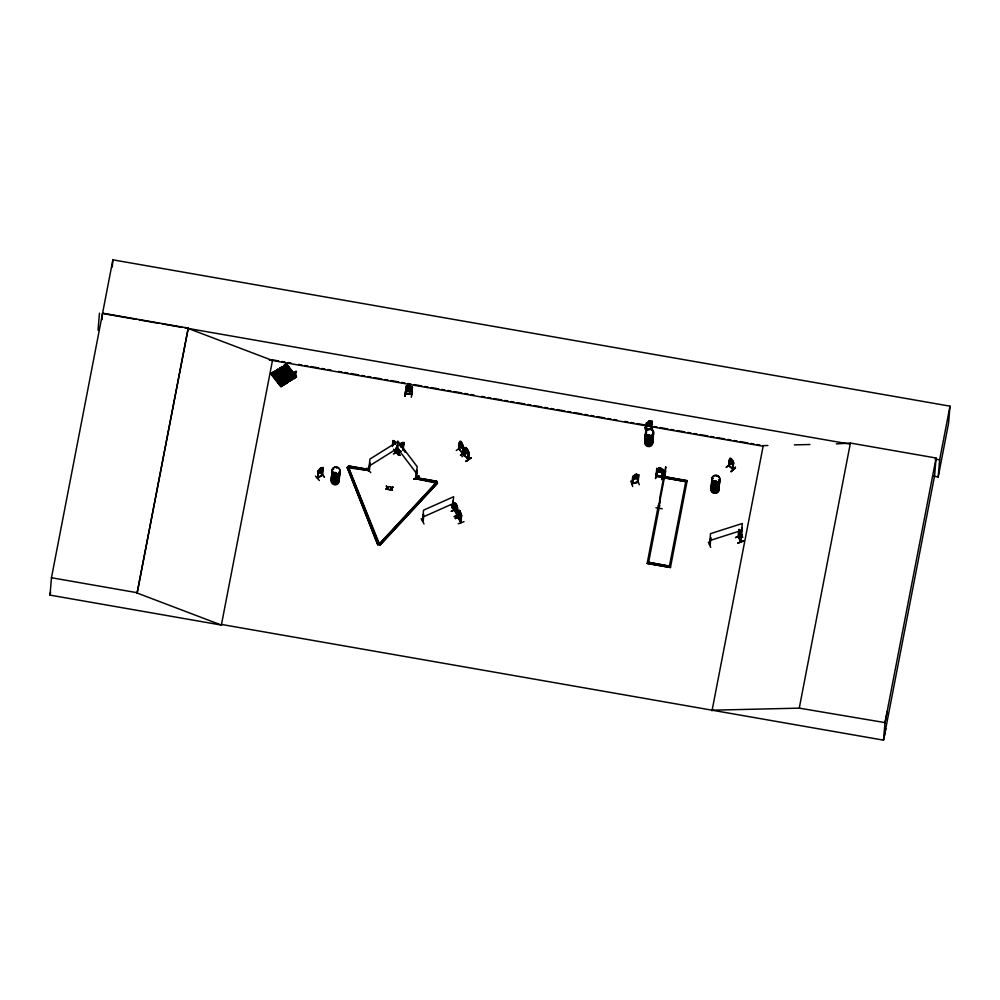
<?xml version="1.0" encoding="UTF-8"?>
<svg xmlns="http://www.w3.org/2000/svg" width="1000" height="1000" viewBox="0 0 1000 1000"><rect width="100%" height="100%" fill="white"/><g stroke="black" fill="none" stroke-linecap="round" stroke-linejoin="round"><path stroke-width="1.5" d="M422.788 521.163L423.275 514.538M452.925 507.962L452.225 507.775M452.95 507.713L452.262 508L452.7 507.5M322.45 474.925L317.5 478.188M317.987 478.113L318.225 470.95M321.812 475.112L322.537 468.4M322.425 474.738L317.613 478.387M284.288 372.8L284.75 372.062M289.65 370.613L289.538 369.425M334.675 478.825L335.462 479.1M335.1 473.413L335.812 473.787M335.775 473.525L336.25 472.95L334.975 473.7M336.688 468.075L336.425 468.062M648.5 435.112L649.613 434.75M649.912 429.637L650.438 429.625M714.963 481.45C716.675 482.612 715.775 480.037 714.963 482.125M714.987 482.075L715.925 481.525M716.462 476.35L716.663 475.85M738.913 536.838L740.413 541.375L738.662 537.188M738.7 536.362L741.062 541.888L741.15 533.675M221.5 625.087L50 595.112L51.463 577.737L112.888 259.837L950 406.163L948.55 423.35L938.2 477L933.587 476.188M98.038 330.225L99.475 313.175M102.013 319.688L102.55 313.163L188.238 328.137L137.125 593.038L221.375 625.062L221.5 624.45L883.512 740.163L885.85 728.675M112.287 267L112.888 259.837M137.125 593.038L188.238 328.137M281.762 386.225L271.575 373.363L281.762 386.225L280.875 386.788L270.875 373.913L273.663 371.938L283.8 384.913L273.8 372.025M272.1 374.9L274.675 373.25M275.062 371.287L275.763 370.788L285.912 383.625L275.95 370.712L285.587 383.837L275.25 371.112L278.012 369.375L277.113 369.95L287.125 382.837L288 382.275L277.838 369.325L275.05 371.3L285.087 384.162M276.962 373.15L279.538 371.5M277.838 369.412L277.15 369.938M277.962 374.55L280.538 372.9M278.875 375.625L281.438 374.062M291.95 379.613L289.375 381.463L279.587 368.263L282.162 366.613L292.325 379.562L282.337 366.662L291.637 379.95M279.887 376.938L282.462 375.288M280.6 369.575L283.175 367.925M281.275 370.538L283.85 368.888M282.162 366.613L281.975 366.912M283.837 384.875L281.275 386.337M282.3 371.75L284.875 370.1M282.812 384.637L281.875 385.775L282.663 385.275M283.188 373L285.763 371.35M293.688 378.775L283.837 365.6L286.413 363.95L293.8 373.413M282.462 383.275L280.05 385.25L282.438 383.638M282.725 384.513L282.75 385.387L281.675 384.387L282.613 384.938M284.212 374.225L286.775 372.663M283.45 384.938L282.663 383.15M284.85 366.912L287.425 365.262M283.675 384.45L282.962 385.438L283.825 384.888M286.413 363.95L285.688 364.588L295.7 377.463L296.575 376.9L294.025 378.35M288.012 382.25L285.25 383.938L287.863 381.838L286.85 380.525L287.625 382.325M286.55 369.087L289.125 367.438M286.85 382.65L286.913 381.9L286.062 383.162M287.438 370.337L290.012 368.688M286.938 382.762L287 382.013L286.125 382.4M288.463 371.562L291.025 370M287.113 382.837L287.863 381.838M279.738 368.363L280.262 368.013L289.775 381.012M290.45 379.7L290.475 380.562L291.325 379.312L291.262 380.062L290.387 378.913L291.087 379.775M290.938 378.312L288.587 379.475M291.238 379.188L290.387 380.45M293.012 377.038L295.375 375.6M294.7 377.038L294.725 377.9L295.425 377.287C296.188 375.525 293.55 378.088 295.575 376.65M295.413 375.163L295.188 375.65C297.738 380.438 294.913 370.363 295.725 377.45M295.487 376.525C294.913 378.15 294.5 375.588 295.262 377.188M315.45 476.062L319.387 480.513M318.425 471.05L317.9 477.887M319.662 472.962L320 468.725L321.55 467.537L321.213 471.875M320.262 468.675L321.25 467.987M321.9 475.312L322.163 470.988M322.85 467.925L322.375 475.025L323.088 467.537L319.913 468.688L318.175 470.975M324.35 477.137L320.475 472.388L324.425 477.075M347.188 467.575L348.363 467L369.15 470.637L347.188 467.575L377.788 544.775L378.938 544.4L348.338 467.212L348.575 465.887L369.513 469.575L368.963 470.15L369.9 459.1L397.562 441.763L396.825 452.987L396.138 452.85M348.338 467.212L348.575 465.887M370.763 472.663L366.875 468.038M369.675 463.438L369.1 470.125M370.012 462.975L369.45 469.613M377.788 544.775L347.2 467.362M415.9 477.663L436.7 481.3L415.9 477.663L415.688 478.762L436.488 482.4L437.413 483.35L379.938 545.175L348.363 467M379.938 545.175L437.425 483.137M385.763 489.1L387.1 487.638L386.225 489.188M386.362 486.1L387.425 487.512L388.925 486.55L387.612 487.85L388.35 489.55L387.275 488.125M387.612 487.85L388.925 486.55M387.85 489.462L387.287 487.975M388.35 489.55L387.625 487.7M392.375 446.512L392.925 440.513L395.238 443.363M392.675 445.025L393.013 440.9M392.825 445.562L393.35 441.325M390.275 489.888L391.337 488.688L389.8 489.812L391.15 488.35L390.425 486.662L391.475 488.212L392.975 487.262L391.662 488.562L392.987 487.113M393.963 443.762L394.1 442.175L395.213 443.65M393.913 444.438L393.5 441.388L394.125 441.9C394.125 438.638 395.913 445.312 395.363 442.488L394.15 440.975M390.425 486.662L391.138 488.488L389.8 489.812M394.175 441.863L394.25 441.012M393.413 454.05L399.5 450.25M395.1 442.4L394.35 441.737M391.475 488.212L392.512 487.025M394.312 453.5L399.3 450.125M391.9 490.175L391.337 488.688M395.863 448L395.688 451.712M395.487 452.075L395.938 449.263M396.2 448.425L395.887 452.612L393.587 449.6M396.262 449.688L396.075 452.488L393.6 449.425M396.375 453.275L396.75 446.238M397.612 445.15L397.375 452.425M397.725 448.225L397.1 452.55M398.462 448.762L398.188 453.088L400.775 451.45M398.587 448.925L398.312 453.05M398.812 449.837L398.587 452.587M398.587 455.262L394.963 450.337L398.663 455.188M398.938 450.012L398.775 452.525M400.675 443.413L400.65 444.312L402.388 442.35L402.287 443.312L403.125 443.062L402.075 445.85M396.025 450.775L399.975 455.25M405.075 396.15L405.7 390.525M411.712 394.5L405.588 393.55L406.25 386.163L412.4 387.175L411.737 394.55L412.413 387.113M402.837 450.138L403.413 443.263M409.913 391.925L411.112 389.275L410.138 388.438L407.137 388.663L407.863 391.613L412.062 391.087L406.637 390.475M408.162 388.825L411.163 388.6L410.45 385.65L408.4 385.337L407.2 387.987L408.162 388.825L407.962 390.45L409.075 389.862L410.725 390.863L409.487 389.738L410.962 388.85L409.663 387.663L411.062 386.925L409.113 387.413M403.3 449.837L403.75 442.8M403.775 444.787L403.988 442.425L402.25 443.263M410.087 389.113L409.95 390.688L407.262 390.375L408.638 389.6L407.362 388.387L409.062 389.475L410.938 388.963L409.237 387.775L407.388 388.325L408.825 387.525L407.612 386.362L409.275 387.438M411.763 387.337L411.1 394.438L411.838 394.062M411.312 397.262L412.375 391.55M413.837 479.375L418.975 475.913L413.825 479.225M437.413 483.35L415.688 478.762M416.488 470.387L416.463 477.625L415.938 477.013M397.438 452.225L397.788 441.075L417.175 466.637L416.275 477.738L416.675 470.275M421.15 518.612L424.025 523.95M423.25 520.975L422.55 521.213L423.525 510.175L453.7 496.712L452.212 507.975M423.675 514.125L423.263 521.163M379 544.438L436.488 482.4L379.012 544.225L379.963 544.963M451.512 505.188L454.263 510.588M456.987 508.787L451.337 511.312L456.85 508.5M452.837 501.125L452.875 507.95M463.188 448.438L463.375 446.188C457.088 431.175 460.363 455.225 459.062 448.663M457.5 507.863L456.912 515.3L454.288 509.75M457.35 510.188L454.7 506.45L454.675 502.812L457.537 507.912L456.662 505.025C453.9 499.312 457.938 513.6 456.262 506.675L456.938 506.825L455.637 504.588L456.375 507.762L455.163 503.738L455.45 506.85L456.838 508.625L456.625 505.9M459.2 449.5L459.613 442.088L459.462 449.175M459.613 442.088L459.038 448.913L462.738 453.5M454.062 510.087L455 503.113M456.438 504.913L454.675 503.275L454.375 510.675L454.775 507.775M454.225 516.575L460 514.288L454.325 516.775M461.413 444.762L460.938 442.062L462.175 444.4M455.363 518.688L461.037 516.025L455.213 518.4L460.887 515.887L460.7 512.413M462.25 443.55L462.587 447.025L460.037 444.15L460.163 442.575L460.863 442.912M456.875 514.45L457.4 507.812L457.088 515.138M461.9 456.75L466.575 453.038M462.438 453.2L463.2 446.112M462.812 453.325L463.425 446.15M458.1 517.612L458.762 510.175L460.462 512.3M458.225 523.763L464.038 521.675M464.438 454.775C465.887 460.012 462.113 438.312 468.888 452.287M468.25 459.375L464.3 455.025L464.975 447.887M464.7 455.65L465.037 448.188L464.875 455.5M465.387 451.712L460.487 455.312L465.613 451.95M466.275 449.012L466.35 448.162L467.675 449.65L467.925 453.3L465.613 450.7L466.575 450.712L465.812 448.825L468.038 451.3L467.125 451.325L467.887 453.2L465.45 450.25L466.388 448.25M458.15 517.35L461.138 522.6L461.438 515.2L460.85 521.775M460.85 522.35L461.538 515.25L460.662 513.288M468.162 459.6L468.975 452.625L468.438 459.55L464.55 455.075M467.863 459.3L468.612 452.212M468.85 452.25L468.137 459.625M470.8 457.812L465.913 461.413L470.863 457.85M632.688 486.562L630.812 481M632.663 476.725L632.175 483.85L632.875 476.388L634.975 474.787M633.212 476.575L632.788 483.375M634.888 474.712L633.75 477.762L634.688 478.162L637.587 476.725L636.875 474.175C632.288 475.962 637.638 473.013 636.8 475.025M635.3 474.837L636.487 474.513M637.175 479.312L639.35 484.762M637.925 476.65L637.625 482.113M637.6 482.362L638.112 475.462M636.737 475.062L638.787 474.85L638.112 482.238L632.1 483.575M632.638 478.725L633.188 479.4L637.85 478.15L638.787 474.85M644.663 427.463L646.587 433M650.4 421.725L651.3 421.788L651.175 423.363L650.125 424.312L647.325 424.387L647.463 422.812L648.475 422.262L646.375 423.025L646.137 430.087M646.213 430.1L646.562 425.975M646.237 430.375L646.85 423.413M648.2 425.662L648.462 421.35L650.475 420.875L648.487 421.413M648.863 421.475L650.062 421.15M650.088 425.163L650.45 420.812M651.612 421.912L650.987 428.775M645.662 430.25L651.663 428.375M645.8 430.45L651.612 428.913L652.337 421.438L646.375 423.025L646.762 426.05L651.462 424.8L652.337 421.438M652.712 431.45L651.038 425.838M647.163 563.425L670.45 567.5L647.163 563.425L658.35 505.375L659.55 505.8L658.35 505.375M655.475 478.55L656.6 472.738L655.55 478.438M648.662 562.325L669.45 566.175L648.662 562.325L648.4 563.425L659.562 505.588M656.162 475.913L656.775 468.438L662.925 469.613C667.275 485.15 645.95 471.225 662.325 476.688M662.312 476.637L656.125 475.35M661.963 472.575L657.125 471.737L656.838 468.462M656.6 475.95L657.288 468.862M660.812 468.925L661.8 469.387L661.675 470.975L660.588 471.463L657.712 470.275L658.913 467.65L660.962 468L660.55 472.337M658.612 472L658.975 467.688M661.65 476.825L662.237 469.9M659.875 500.788L658.975 508.2L659.287 507.663M661.838 477.25L668.138 477.987L661.888 476.925M663.15 473.975L661.787 479.487M662.2 508.75L655.938 507.75M664.737 478.387L665.413 470.938L664.712 478M665.075 477.6L664.95 478.425L665.763 466.763L659.912 497.088L658.988 507.95M669.25 567.062L685.987 480.538M665.075 477.912L685.775 481.637L664.975 478L665.212 476.688L687.2 480.75L665.188 476.9M708.413 542.075L710.688 547.388M709.55 544.462L710.288 544.438M709.613 544.9L710.525 533.638L742.262 523.513L740.863 541.962L741.912 527.688L740.837 535.413L739.663 530.538M710.7 537.638L710.263 544.725L709.575 544.412M710.788 537.825L709.737 544.888M726.413 467.45L730.875 463.237L726.188 467.225M728.85 465.387L729.775 458.338M729.513 461.637L728.787 465.387M728.988 465.9L729.587 459.025M732.312 459.712L730.788 458.413L730.713 459.263C727.4 456.5 736.125 462.2 733.413 464.475L732.887 464.913L729.4 461.737L729.062 460.438L732.887 464.913M730.837 458.363L729.862 460.513L732.725 463.125L732.262 459.7M733.125 464.925L732.65 469.25L733.2 462.312M732.987 469.288L733.138 461.488M735.387 467.362L730.938 471.575L735.4 467.362M741.425 535.325L735.575 537.475M738.562 533.575L738.5 537.275M738.413 536.65L738.988 529.312L741.225 533.65L740.8 534.738L741.363 534.312M738.075 543.062L743.9 540.7L738.062 542.863M738.85 533.825L739.2 529.7M739.425 530.175C736.725 533.25 741.363 544.175 740.013 535.8M739.312 535.438L739.925 538.663L740.062 537.087M740.175 536.812L739.45 534.2L739.338 535.15L738.913 534.55M740.037 530.45L740.525 531.5M740.575 532.788L740.45 534.362L739.825 531.138L740.138 532.562M740.738 531.625L740.987 533.663M741.413 534.75L740.837 534.975M741.188 533.162L742.588 537.225M799.262 708.138L884.987 722.613L883.512 740.163L934.613 475.588L936.087 458.025L850.4 443.05L799.262 708.138L712.138 710.2M850.4 443.05L836.35 443.888M938.2 477L939.638 459.8L950 406.163M369.137 470.85L369.375 469.525L368.988 470.075M728.587 465.312L733.238 469.462M405.9 390.15L407.938 390.7M406.875 387.075L406.163 387.887L406.925 387.113L411.688 387.887L412.262 388.762L411.65 387.837L406.2 386.475L405.662 393.363M406.25 386.163L406.95 386M405.988 390.45L404.975 396.262L405.675 390.538M406.613 389.438L411.438 390.125L412.212 389.387M283.225 380.588L282.587 384.125L280.875 385.225L280.712 382.038A2.112 0.663 -37.8 0 1 280.812 380.825A2.112 0.663 -37.8 0 1 283.25 379.275A2.112 0.663 -37.8 0 1 283.137 380.487L282.512 384.025L280.788 385.125M291.087 378.8L291.65 375.163A2.112 0.663 -37.8 0 0 291.75 373.95A2.112 0.663 -37.8 0 0 289.325 375.5A2.112 0.663 -37.8 0 0 289.212 376.712L289.3 379.8L291.087 378.8L291.725 375.262A2.112 0.663 -37.8 0 0 291.825 374.05A2.112 0.663 -37.8 0 0 289.4 375.6A2.112 0.663 -37.8 0 0 289.3 376.812L289.375 379.9M295.9 372.5L295.338 376.138L293.55 377.137L293.475 374.05A2.112 0.663 -37.8 0 1 293.575 372.837A2.112 0.663 -37.8 0 1 296 371.287A2.112 0.663 -37.8 0 1 295.9 372.5L295.975 372.6M661.775 479.637L663.188 474M664.812 477.825L664.762 477.863M50 595.112L50.587 592.062M221.375 625.062L272.475 360.487L188.212 328.462M415.662 478.975L415.887 477.875M436.463 482.612L436.7 481.3M656.562 470.763L657.188 471.7L661.95 472.5L662.712 471.838M662.2 469.15L662.913 469.513M659.338 503.963L665.188 473.638M670.45 567.5L687.212 480.525M712.013 710.825L763.238 445.625L767.9 445.513M884.987 722.613L936.087 458.025M884.95 723.112L887.288 711.625M632.05 483.363L638.1 481.737M396.037 452.413L393.775 449.312M416.188 477.163L416.438 477.262M282.025 384.3L282.575 384.888M286.8 382.337L285.938 381.625L286.562 382.287M286.725 382.4L286.413 381.887M295.3 377.025L294.762 376.163M280.262 374.85L280.375 376.037M648.263 440.525L649.087 440.462M286.5 382L286.112 381.587M294.762 376.538L294.45 376.425M468.413 459.425L468.075 459.062M458.075 517.55L460.913 522.638M460.938 522.388L458.35 517.45M322.225 471.05L322.85 469.85M322.938 469.862L322.275 471.1L318.025 473.3M401.188 447.212L403.837 444.75M321.488 468.488L322.262 468.212L321.25 471.037L318.95 472L319.925 469.575M321.463 468.8L319.913 469.85M276.737 378.675L276.938 377.512M284.45 372.262L284.413 373.113M285.4 373.275L285.287 372.088M288.7 369.6L288.663 370.45M649.587 435.438L649.475 434.762M635.638 476.413L634.125 476.025L635.288 476.65L633.9 478.013L635.688 476.725L637.337 477.088L636.1 476.438L637.463 475.15L635.7 476.312M652.175 423.762L651.425 424.787M318.225 471.037L323.088 467.537M271.087 373.587L281.262 386.55L271.075 373.688L273.65 372.025L272.938 372.575L282.987 385.425M273.337 372.312L283.325 385.213M280.275 368L279.413 368.575M283.837 365.6L294.012 378.562L283.837 365.688L284.525 365.337L294.125 378.488M293.825 378.575L294.513 378.237M317.4 478.212L322.262 474.538M290.587 379.312L290.438 379.1M399.825 445.125L400.7 444.3M733.162 461.488L732.2 460.55M735.438 467.537L731.175 471.763M280.912 376.062L281.325 375.163M288.7 369.663L289.525 369.5M283.663 365.913L284.488 365.375M285.725 383.688L285.25 383.988M289.938 381.112L279.587 368.35L290.075 380.962M399.888 455.425L396 450.8M335.875 472.962L334.9 473.562M649 440.65L648.35 440.588M411.8 394.275L405.562 393.325L411.812 394.312M459.275 444.038L462.762 448.787L459.663 445.3M456.262 450.538L461.163 446.938M464.688 450.138L468.65 454.6M465.025 451.438L468.15 454.825M465.4 451.575L460.487 455.312L465.588 451.925M470.825 457.675L465.913 461.413L471.012 458.025M632.825 476.45L638.075 474.775M319.775 471.438L321.3 470.363M741.263 536.775L738.8 531.575M458.512 512.463L461.312 517.6M456.062 506.512L455.175 505.8L456.037 506.15M731.312 460.875L732.738 461.312L731.712 461.425L732.625 463.3L731.4 461.337L730.05 460.988L731.1 460.863L730.263 459.05L731.338 460.838M284.975 382.512L286.688 381.413M290.538 379.812L291.325 379.312M400.662 451.1L398.288 452.812M400.788 451.275L398.062 452.925M413.787 479.325L418.988 476.037M393.025 444.113L392.738 442.775L393.062 444.113M399.45 444.988L400.662 444.25M399.513 445.05L403.425 442.6M399.975 445.775L403.975 443.288M369.312 465.975L396.987 448.638M401.15 447.163L403.188 445.962M461.35 444.588L462.625 445.2L461.7 445.225L462.488 447.212L460.213 444.637L461.15 444.6L460.712 443.025M645.738 429.95L646.338 430.275M651.562 428.625L646.15 429.812M284.575 372.212L285.275 372.163M280.25 374.925L281.112 374.963M276.238 377.4L276.038 378.562M281.075 375.913L280.375 375.962M335.337 472.925L335.737 472.875M649.325 435.6L648.612 435.387M451.45 505.1L454.4 510.375M285.7 364.588L286.588 364L293.85 373.387M294.325 378.3L284.337 365.375M293.825 378.625L284.125 365.6M422.938 517.05L453.125 503.6M454.475 505.087L454.787 506.438M454.7 506.45L456.95 510.438M451.3 511.225L457 508.65M459.738 510.763C461.637 523.125 457.887 500.675 460.838 516.188M458.738 513.837L460.988 517.825M461.512 515.325L459.025 510.438L459.913 513.337L459.212 513.225L460.1 513.888M740.7 531.688L739.963 529.9L739.85 530.862L739.425 530.262M740.925 534.688L741.275 534.275M741.287 535.175L735.575 537.638M738.05 543.013L743.913 540.887M739.987 536.087L738.775 533.862L740.95 538.875M740.625 537.975L740.15 536.775M710.037 544.475L709.775 544.663M377.8 544.55L378.963 544.188M709.938 540.513L741.688 530.388M633.212 479.3L638.6 477.125M632.225 483.812L638.075 482.2M650.312 421.712L651.688 421.388M648.45 422.55L650.312 422.05M648.325 424.125L650.175 423.638M741.25 534.525L741.413 535.462M714.95 487.6L714.362 487.25M291.663 379.938L281.837 366.987M283.275 385.238L273.137 372.337M794.35 444.888L809.912 444.513M651.637 421.362L652.4 421.5M272.475 360.487L269.413 359.963L763.112 446.25M104.062 313.75L136.188 319.375M139.25 319.9L159.15 323.375M162.2 323.913L182.1 327.388M185.15 327.925L850.238 444.175M935.088 459.012L939.638 459.8M272.587 359.862L278.75 360.95M281.825 361.488L284.9 362.025M287.975 362.562L291.05 363.1M298.738 364.438L301.812 364.975M304.887 365.513L307.962 366.05M311.038 366.587L318.738 367.938M321.812 368.475L324.888 369.012M327.962 369.55L331.037 370.087M338.725 371.425L341.8 371.962M344.875 372.5L347.962 373.038M351.037 373.575L358.725 374.925M361.8 375.462L364.875 376M367.95 376.538L371.025 377.075M374.1 377.612L381.8 378.963M384.875 379.5L387.95 380.037M391.025 380.575L398.713 381.912M401.788 382.45L404.862 382.987M407.938 383.525L411.012 384.062M414.1 384.6L421.788 385.95M424.862 386.488L427.938 387.025M431.012 387.562L438.7 388.9M441.775 389.438L444.85 389.975M447.938 390.513L451.012 391.05M454.087 391.587L461.775 392.938M464.85 393.475L467.925 394.012M471 394.55L474.075 395.087M481.775 396.425L484.85 396.962M487.925 397.5L491 398.05M494.075 398.587L501.763 399.925M504.837 400.462L507.912 401M510.988 401.538L514.062 402.075M517.15 402.612L524.837 403.963M527.913 404.5L530.988 405.037M534.062 405.575L541.75 406.912M544.825 407.45L547.9 407.987M550.988 408.525L554.062 409.062M557.137 409.6L564.825 410.95M567.9 411.488L570.975 412.025M574.05 412.562L581.737 413.9M584.825 414.438L587.9 414.975M590.975 415.513L594.05 416.05M597.125 416.6L604.812 417.938M607.888 418.475L610.962 419.012M614.038 419.55L617.125 420.087M624.812 421.438L627.888 421.975M630.962 422.512L634.038 423.05M637.112 423.587L644.8 424.925M647.875 425.462L650.962 426M654.038 426.538L657.113 427.075M660.188 427.612L667.875 428.963M670.95 429.5L674.025 430.037M677.1 430.575L684.8 431.912M687.875 432.45L690.95 432.987M694.025 433.525L697.1 434.062M700.175 434.6L707.862 435.95M710.938 436.488L714.013 437.025M717.087 437.562L724.788 438.913M727.862 439.45L730.938 439.988M734.013 440.525L737.087 441.062M740.163 441.6L747.85 442.938M750.925 443.475L754.013 444.012M757.087 444.55L760.163 445.087M658.875 468.875L660.788 469.212M658.737 470.462L660.65 470.788M348.55 466.1L369.35 469.738M51.463 577.737L137.15 592.712M460.112 513.488L460.975 514.163L460.3 514.05L460.838 516.175M458.363 518.038L458.9 510.562L458.6 517.888M740.2 533.088L739.6 530.462M460.875 516L459.075 512.7M334.787 478.963L335.438 478.575M732.9 468.8L733.25 469.438M728.85 465.163L733.188 469.4L728.562 465.562M458.888 448.925L462.812 453.525M286.2 364.263L293.525 373.6M293.463 373.638L285.9 364.35L295.912 377.275M281.775 367.038L289.1 376.375M281.438 367.25L291.5 380.1M280.087 368.038L290.1 380.95M279.587 368.263L289.762 381.225M277.787 369.475L285.062 378.837M277.512 369.7L287.675 382.488M277.325 369.725L287.45 382.625M277.288 369.787L287.175 382.8M275.262 370.975L285.387 383.963M273.438 372.25L283.488 385.1M271.375 373.587L281.425 386.438M402.663 448.35L405.412 451.925M405.387 451.925L402.425 448.375L405.2 452.05M396.287 450.487L399.963 455.387M392.788 441.35L395.138 444.438M397.212 447.962L416.6 473.512M740.775 541.613L738.413 536.337L741.038 541.825M740.7 532.837L740.812 535.312L739.287 531.838M451.725 505.087L454.637 510.288M455.725 503.462L456.6 505.062M739.388 534.225L740.188 535.988M391.675 488.413L392.4 490.262M386.375 485.962L387.1 487.775M740.9 533.125L742.537 537.362M650.75 425.8L652.237 430.062M650.738 425.938L652.15 430.1M738.863 531.562L739 532.975M719.488 482.438A3.95 3.6 4.8 0 1 714.375 486.112A3.95 3.6 4.8 0 1 712.537 480.337M719.562 482.312A4.013 3.663 4.8 0 1 714.362 486.062A4.013 3.663 4.8 0 1 712.5 480.188M718.65 482.25A3.95 3.6 4.8 0 1 717.962 487.075A3.95 3.6 4.8 0 1 712.638 486.788A3.95 3.6 4.8 0 1 712.4 481.925M714.075 480.875A3.95 3.6 4.8 0 1 716.112 480.737M719.488 479.487A4.013 3.663 4.8 0 1 715.037 484.275A4.013 3.663 4.8 0 1 712.663 478.288M719.525 482.113A3.95 3.613 4.8 0 1 714.4 485.8A3.95 3.613 4.8 0 1 712.562 480.012M719.425 479.613A3.95 3.613 4.8 0 1 715.037 484.338A3.95 3.613 4.8 0 1 712.688 478.438M719.5 479.387A4.013 3.663 4.8 0 1 715.037 484.188A4.013 3.663 4.8 0 1 712.663 478.188A3.95 3.6 4.8 0 0 715.062 484.012A3.95 3.6 4.8 0 0 719.45 479.3M718.337 486.075A3.95 3.6 4.8 0 1 715.45 491.7A3.95 3.6 4.8 0 1 711.525 486.525M711.4 488.125A3.95 3.6 4.8 0 0 714.8 493.288A3.95 3.6 4.8 0 0 718.675 488.512A3.95 3.6 4.8 0 1 714.812 493.175A3.95 3.6 4.8 0 1 711.4 488.013M718.637 482.438A3.95 3.6 4.8 0 1 717.95 487.25A3.95 3.6 4.8 0 1 712.625 486.962A3.95 3.6 4.8 0 1 712.387 482.1M711.65 484.4A4.013 3.663 4.8 0 0 715.625 489.65A4.013 3.663 4.8 0 0 718.562 483.938A3.95 3.6 4.8 0 1 716.15 489.412A3.95 3.6 4.8 0 1 711.413 485.2M718.5 484.175A3.95 3.613 4.8 0 1 716.125 489.738A3.95 3.613 4.8 0 1 711.375 485.525M652.55 434.038A3.95 3.6 4.8 0 1 651.85 438.85A3.95 3.6 4.8 0 1 646.538 438.562A3.95 3.6 4.8 0 1 646.3 433.7M652.613 433.888A4.013 3.663 4.8 0 1 651.9 438.787A4.013 3.663 4.8 0 1 646.5 438.5A4.013 3.663 4.8 0 1 646.263 433.55M652.425 435.688A3.962 3.613 4.8 0 1 649.525 441.337A3.962 3.613 4.8 0 1 645.588 436.15M652.438 435.55A3.962 3.613 4.8 0 1 649.538 441.188A3.962 3.613 4.8 0 1 645.6 436.012M653.263 432.75A4.013 3.663 4.8 0 1 648.8 437.55A4.013 3.663 4.8 0 1 646.425 431.562M652.712 432.137A3.95 3.613 4.8 0 1 652.025 436.962A3.95 3.613 4.8 0 1 646.688 436.675A3.95 3.613 4.8 0 1 646.45 431.8M653.213 432.663A3.95 3.6 4.8 0 1 648.825 437.375A3.95 3.6 4.8 0 1 646.488 431.488M652.575 440.288A3.95 3.6 4.8 0 1 648.7 445.062A3.95 3.6 4.8 0 1 645.288 439.9M652.638 440.15A4.013 3.663 4.8 0 1 648.7 445.012A4.013 3.663 4.8 0 1 645.238 439.762A4.013 3.663 4.8 0 0 648.713 444.913A4.013 3.663 4.8 0 0 652.65 440.062A3.95 3.613 4.8 0 1 648.725 444.75A3.95 3.613 4.8 0 1 645.312 439.575M652.45 441.812A3.962 3.613 4.8 0 1 648.05 446.55A3.962 3.613 4.8 0 1 645.7 440.625M652.738 438.387A3.95 3.613 4.8 0 1 648.85 443.175A3.95 3.613 4.8 0 1 645.438 437.987M652.275 437.225A3.95 3.6 4.8 0 1 649.4 442.85A3.95 3.6 4.8 0 1 645.475 437.675M339.4 473.188A3.95 3.613 4.8 0 1 335 477.912A3.95 3.613 4.8 0 1 332.663 472.013M339.462 473.062A4.013 3.663 4.8 0 1 335 477.863A4.013 3.663 4.8 0 1 332.625 471.863M339.475 475.712A3.938 3.6 4.8 0 1 334.375 479.387A3.938 3.6 4.8 0 1 332.537 473.625M334.212 472.575A3.938 3.6 4.8 0 1 335.213 472.388M339.487 475.588A3.938 3.6 4.8 0 1 334.387 479.263A3.938 3.6 4.8 0 1 332.55 473.5M339.625 471.062A4.013 3.663 4.8 0 1 335.688 475.925A4.013 3.663 4.8 0 1 332.238 470.662M339.425 472.875A3.95 3.6 4.8 0 1 335.037 477.587A3.95 3.6 4.8 0 1 332.7 471.7M339.55 471.287A3.95 3.6 4.8 0 1 335.675 476.075A3.95 3.6 4.8 0 1 332.275 470.9M339.588 470.975A3.95 3.613 4.8 0 1 335.7 475.763A3.95 3.613 4.8 0 1 332.287 470.575M332.85 469.787A3.95 3.613 4.8 0 1 333.612 469.162M338.475 477.75A3.95 3.613 4.8 0 1 335.575 483.387A3.95 3.613 4.8 0 1 331.65 478.2M338.525 477.612A4.013 3.663 4.8 0 1 335.6 483.325A4.013 3.663 4.8 0 1 331.613 478.075M338.338 479.25A3.938 3.6 4.8 0 1 335.45 484.85A3.938 3.6 4.8 0 1 331.55 479.7M339.462 475.875A3.938 3.6 4.8 0 1 334.363 479.55A3.938 3.6 4.8 0 1 332.525 473.787M339.175 476.475A4.013 3.663 4.8 0 1 334.712 481.275A4.013 3.663 4.8 0 1 332.337 475.275M338.488 477.438A3.95 3.6 4.8 0 1 336.112 482.987A3.95 3.6 4.8 0 1 331.375 478.787M331.688 477.887A3.95 3.6 4.8 0 1 332.238 477.1M339.1 476.7A3.95 3.6 4.8 0 1 334.712 481.425A3.95 3.6 4.8 0 1 332.375 475.525M338.537 477.512A4.013 3.663 4.8 0 1 335.6 483.225A4.013 3.663 4.8 0 1 331.625 477.975M339.137 476.375A3.95 3.613 4.8 0 1 334.738 481.112A3.95 3.613 4.8 0 1 332.388 475.2M284.975 379.525A2.112 0.663 -37.8 0 1 285.075 378.312A2.112 0.663 -37.8 0 1 287.425 376.65A2.112 0.663 -37.8 0 1 287.4 377.962M272.775 375.775L275.35 374.125L272.775 375.775M273.788 377.075L276.363 375.425L273.788 377.075M274.688 378.237L277.262 376.587L274.688 378.237M275.7 379.55L278.275 377.9L275.7 379.55M276.275 372.287L278.85 370.625L276.275 372.287M285.538 367.788L288.113 366.138L285.538 367.788M400.675 444.588L400.55 446.163L402.137 445.175L402.262 443.587L400.675 444.588M401.05 443.425L402.062 442.788L401.05 443.425M408.363 386.562L408.225 388.137L410.138 388.438L410.275 386.863L408.363 386.562M408.312 391.163L409.525 391.625L408.312 391.163M408.787 385.625L409.988 386.1L408.787 385.625M460.825 443.312L460.688 444.888L461.925 446.275L462.062 444.7L460.825 443.312M461.125 442.575L461.9 443.75L461.125 442.575M459.675 511.975L460.412 515.15L459.675 511.975M466.238 449.412L466.112 450.988L467.337 452.375L467.475 450.8L466.238 449.412M466.55 448.675L467.312 449.85L466.55 448.675M634.875 475.913L634.75 477.488L636.6 476.987L636.737 475.412L634.875 475.913M659.3 467.95L660.5 468.45L659.3 467.95M730.738 459.613L730.6 461.188L731.988 462.45L732.125 460.875L730.738 459.613M731.062 458.85L731.938 459.938L731.062 458.85M406.05 388.438L406.662 389.412L406.125 388.438M287.325 377.875L286.762 381.512L285.05 382.612L284.9 379.425A2.112 0.663 -37.8 0 1 285 378.212A2.112 0.663 -37.8 0 1 287.5 376.75A2.112 0.663 -37.8 0 1 287.325 377.875M713.35 481.613A3.95 3.6 4.8 0 0 719.762 479.562A3.95 3.6 4.8 0 0 714.525 475.475A3.95 3.6 4.8 0 0 713.35 481.613M713.325 481.775A3.95 3.6 4.8 0 0 719.75 479.725A3.95 3.6 4.8 0 0 714.513 475.637A3.95 3.6 4.8 0 0 713.325 481.775M715.475 491.55A4.013 3.663 4.8 0 0 718.4 485.838A3.95 3.613 4.8 0 1 715.475 491.388A3.95 3.613 4.8 0 1 711.55 486.213A4.013 3.663 4.8 0 0 715.475 491.55M647.087 435.05A3.962 3.613 4.8 0 0 653.538 433A3.962 3.613 4.8 0 0 648.275 428.9A3.962 3.613 4.8 0 0 647.087 435.05M647.087 435.138A3.95 3.6 4.8 0 0 653.512 433.088A3.95 3.6 4.8 0 0 648.275 429.012A3.95 3.6 4.8 0 0 647.087 435.138M651.888 438.537A3.95 3.613 4.8 0 0 652.588 433.713A4.013 3.663 4.8 0 1 651.912 438.688A4.013 3.663 4.8 0 1 646.5 438.4A4.013 3.663 4.8 0 1 646.263 433.45A3.95 3.613 4.8 0 0 646.55 438.25A3.95 3.613 4.8 0 0 651.888 438.537M649.388 443.113A4.013 3.663 4.8 0 0 652.312 437.4A4.013 3.663 4.8 0 1 649.388 443.013A4.013 3.663 4.8 0 1 645.413 437.762A4.013 3.663 4.8 0 0 649.388 443.113M333.475 473.288A3.938 3.6 4.8 0 0 339.888 471.238A3.938 3.6 4.8 0 0 334.663 467.163A3.938 3.6 4.8 0 0 333.475 473.288M333.462 473.438A3.938 3.6 4.8 0 0 339.875 471.4A3.938 3.6 4.8 0 0 334.65 467.325A3.938 3.6 4.8 0 0 333.462 473.438"/></g></svg>
